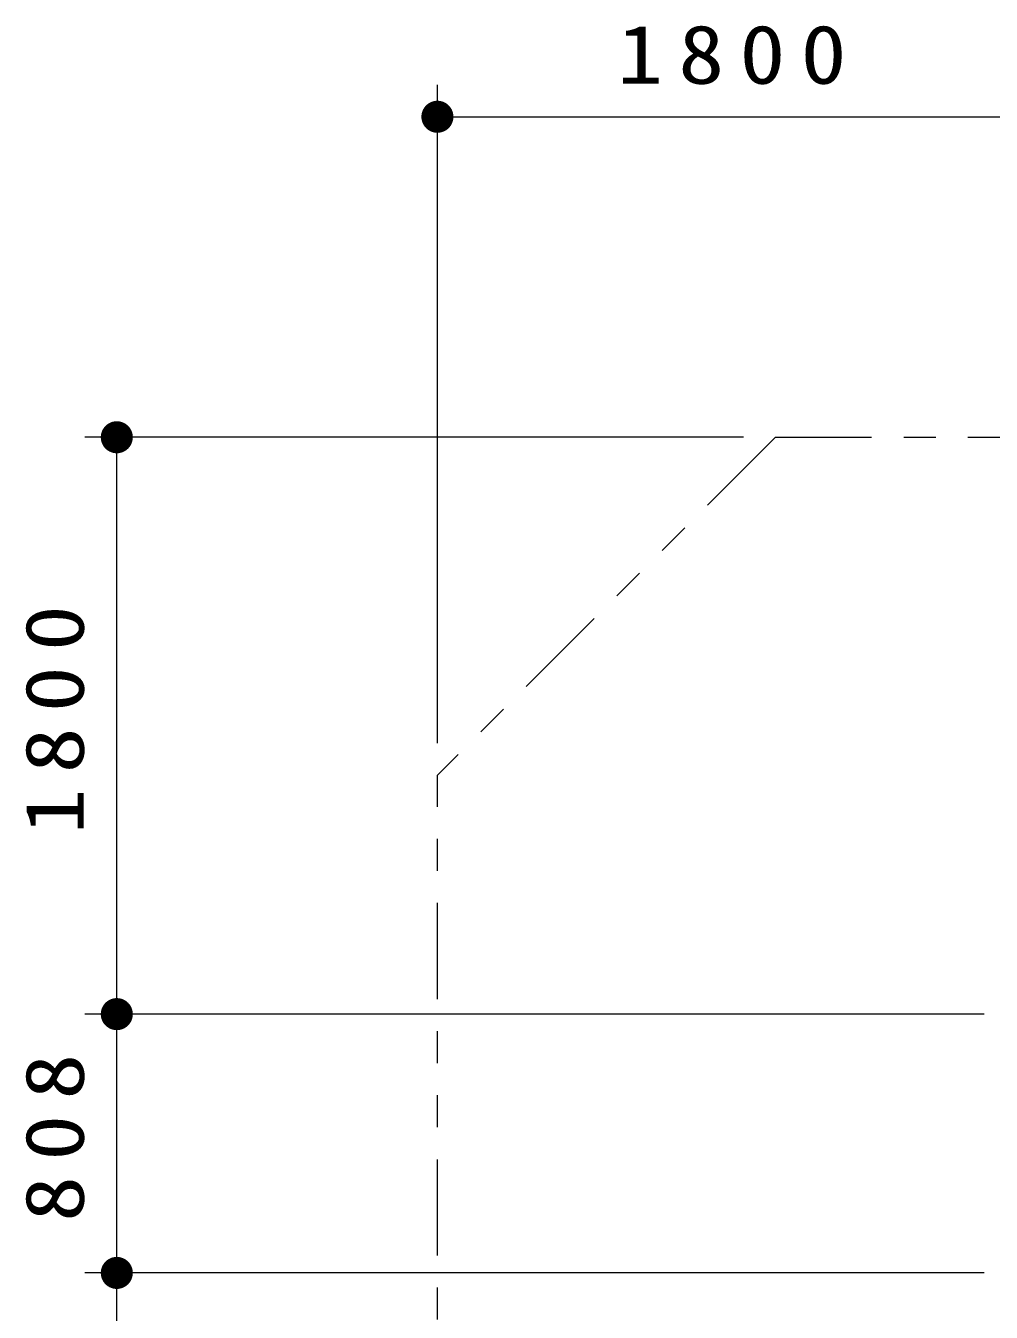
# Model space of a CAD drawing. Units: millimetres on the paper, with parts at other scales. Extents: x -365 to 0, y -12 to 257.
# Drawn here: x -90.18 to -60.06, y 130.44 to 170.58 of the extents above; entities that cross this region are included whole.
import ezdxf

# ---------------------------------------------------------------- set-up
doc = ezdxf.new("R2010")
doc.units = ezdxf.units.MM
doc.linetypes.add('USER3', pattern=[8, 3, -1, 1, -1, 1, -1])
doc.layers.add('LY_1', color=7, linetype='Continuous', lineweight=25)
doc.styles.add('ＭＳ ゴシック', font='')
doc.styles.get('ＭＳ ゴシック').set_extended_font_data('MS Gothic')

# ---------------------------------------------------------------- blocks, each defined once
blk = doc.blocks.new('filled_dot')
at = {"color": 0, "linetype": 'Continuous', "lineweight": -2, "const_width": 1.25}
blk.add_lwpolyline([(-0.625, 0, 1), (0.625, 0, 1)], format="xyb", close=True, dxfattribs=at)

msp = doc.modelspace()

# ---------------------------------------------------------------- linework, layer by layer
at = {"layer": 'LY_1', "lineweight": 13}
for p, q in [((-77.339, 148.196), (-77.339, 168.74)), ((-77.339, 167.74), (-59.339, 167.74)), ((-67.795, 157.74), (-88.339, 157.74)), ((-87.339, 139.74), (-87.339, 157.74)), ((-60.289, 139.74), (-88.339, 139.74)), ((-87.339, 131.665), (-87.339, 139.74)), ((-60.289, 131.665), (-88.339, 131.665)), ((-87.339, 113.665), (-87.339, 131.665))]:
    msp.add_line(p, q, dxfattribs=at)
at = {"layer": 'LY_1', "linetype": 'USER3', "lineweight": 13}
for p, q in [((-66.795, 157.74), (-77.339, 147.196)), ((-66.795, 157.74), (-44.883, 157.74)), ((-77.339, 124.209), (-77.339, 147.196))]:
    msp.add_line(p, q, dxfattribs=at)

# ---------------------------------------------------------------- block references
at = {"layer": 'LY_1', "lineweight": 13, "xscale": 0.4, "yscale": 0.4}
msp.add_blockref('filled_dot', (-77.339, 167.74), dxfattribs=at)
for p, rotation in [((-87.339, 157.74), 270), ((-87.339, 139.74), 90), ((-87.339, 139.74), 270), ((-87.339, 131.665), 90), ((-87.339, 131.665), 270)]:
    msp.add_blockref('filled_dot', p, dxfattribs=dict(at, rotation=rotation))

# ---------------------------------------------------------------- texts
at = {"layer": 'LY_1', "insert": (-67.918, 168.74), "char_height": 1.833, "attachment_point": 8, "style": 'ＭＳ ゴシック'}
msp.add_mtext('\\T1.33;\\W1.15;1800', dxfattribs=at)
at = {"layer": 'LY_1', "char_height": 1.833, "attachment_point": 8, "rotation": 90, "style": 'ＭＳ ゴシック'}
for s, insert in [('\\T1.33;\\W1.15;1800', (-88.339, 149.161)), ('\\T1.33;\\W1.15;808', (-88.339, 136.118))]:
    msp.add_mtext(s, dxfattribs=dict(at, insert=insert))

doc.saveas('drawing.dxf')
